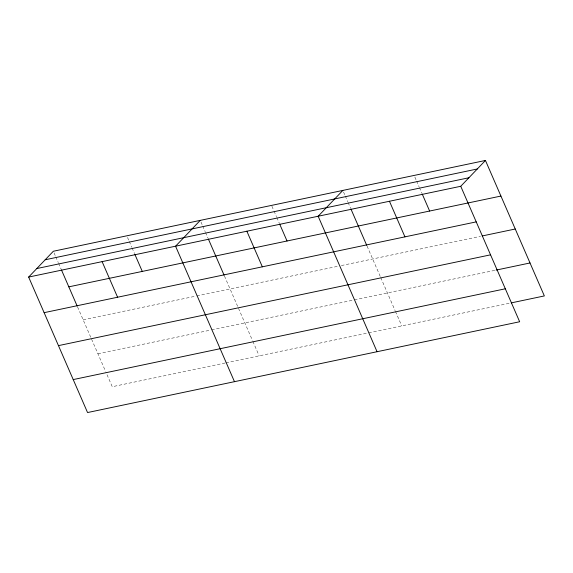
<?xml version="1.0" encoding="UTF-8"?>
<svg xmlns="http://www.w3.org/2000/svg" width="573" height="573" viewBox="0 0 573 573"><rect width="100%" height="100%" fill="white"/><g stroke="black" fill="none" stroke-linecap="round" stroke-linejoin="round"><path stroke-width="0.43" stroke-dasharray="2.87 2.15" d="M83.157 319.806L195.966 296.105M196.84 295.919L337.884 266.28M341.358 265.55L480.475 236.32M97.919 353.763L210.728 330.062M211.602 329.876L353.52 300.059M354.386 299.872L495.244 270.277M225.06 363.017L112.251 386.718L105.962 372.249M225.934 362.831L367.845 333.013M368.718 332.834L510.443 303.053M414.852 177.057L416.256 180.294M416.614 181.104L419.071 186.762M419.422 187.572L421.886 193.237M343.556 192.034L344.96 195.271M345.311 196.081L347.775 201.746M348.126 202.556L350.59 208.214M367.071 246.111L380.393 276.759M380.744 277.568L395.119 310.616M395.463 311.418L401.759 325.894M271.91 206.208L273.665 210.255M274.016 211.065L276.48 216.723M276.831 217.532L279.295 223.198M200.965 221.995L202.369 225.232M202.72 226.041L205.184 231.707M205.535 232.516L207.999 238.175M224.473 276.071L252.521 340.577M252.872 341.379L259.161 355.854M127.507 237.43L128.911 240.667M129.262 241.477L131.726 247.142M132.077 247.951L134.54 253.61M54.048 252.865L55.452 256.102M55.81 256.912L58.267 262.57M58.625 263.379L61.082 269.045M77.563 306.942L105.611 371.447"/><path stroke-width="0.86" d="M485.446 160.454L460.749 186.282L519.654 321.754L87.554 412.546L28.65 277.067L53.346 251.246L485.446 160.454L544.35 295.933L511.309 302.873M200.256 220.376L175.567 246.204L234.472 381.675M342.855 190.415L318.158 216.243L377.063 351.715M45.195 259.77L477.295 168.978M36.801 268.551L468.9 177.759M28.65 277.067L460.749 186.282M68.824 286.844L500.924 196.059M44.128 312.665L476.227 221.88M482.215 235.954L515.256 229.014M58.46 345.626L490.56 254.835M496.111 270.098L530.018 262.971M73.222 379.584L505.322 288.792M422.237 194.046L429.628 211.036M389.454 201.259L404.932 236.857M350.941 209.023L366.72 245.308M279.645 224.007L287.037 240.997M246.863 231.22L262.341 266.817M208.35 238.984L224.129 275.269M134.891 254.419L142.283 271.409M102.109 261.632L117.587 297.237M61.433 269.854L77.212 306.14"/></g></svg>
